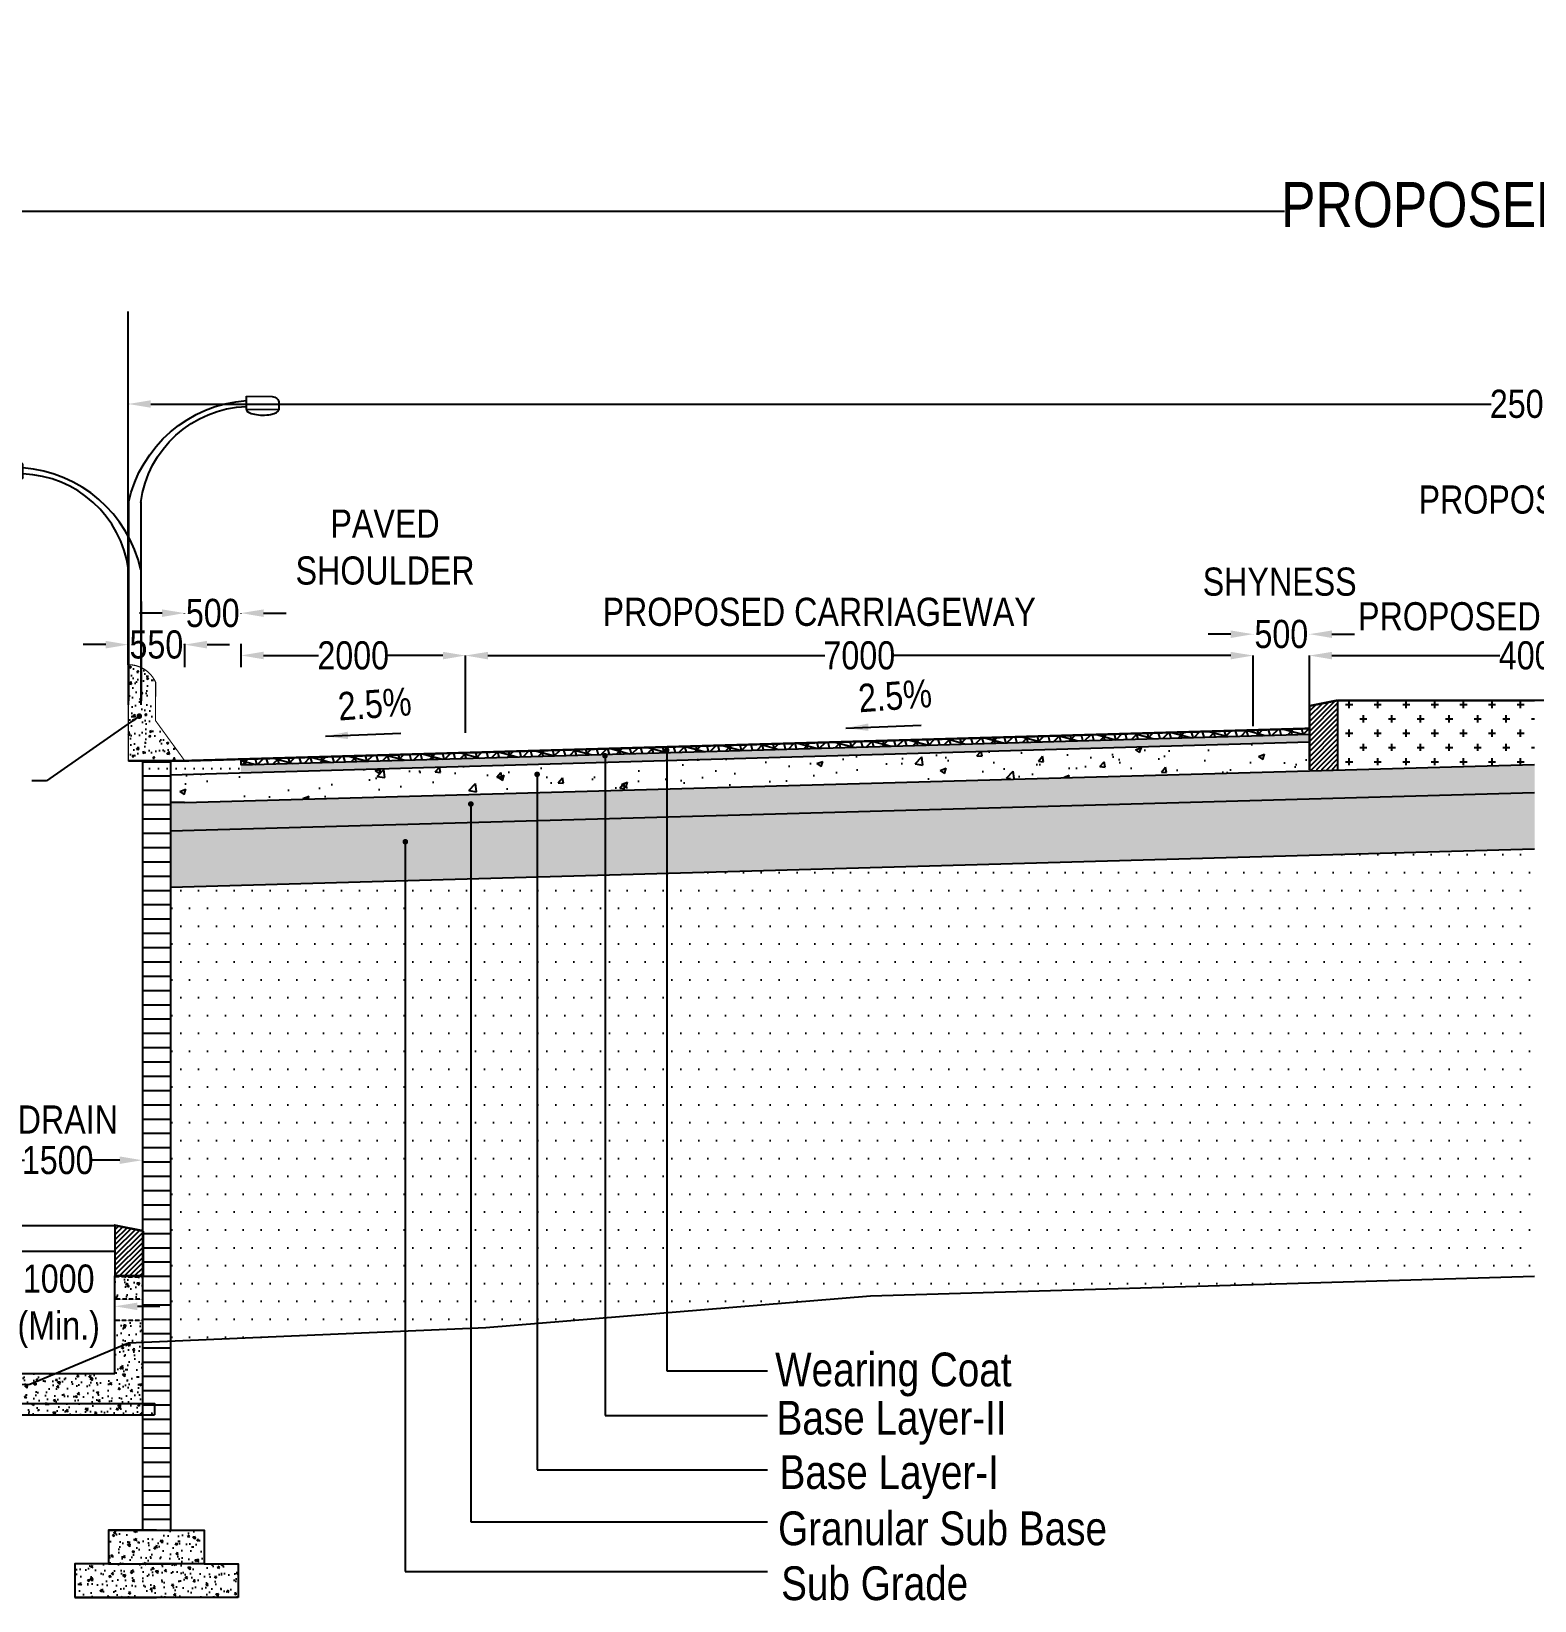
# Model space of a CAD drawing. Header units: millimetres. Extents: x 207528 to 778454, y -364692 to 101323.
# Drawn here: x 321605 to 334963, y -43230 to -29287 of the extents above; entities that cross this region are included whole.
import ezdxf

# ---------------------------------------------------------------- set-up
doc = ezdxf.new("R2010")
doc.units = ezdxf.units.MM
doc.linetypes.add('DASHED2', pattern=[0.375, 0.25, -0.125])
for name, color, linetype in [('Dim', 253, 'Continuous'), ('Dimension', 253, 'Continuous'), ('hatch', 253, 'Continuous')]:
    doc.layers.add(name, color=color, linetype=linetype)
doc.styles.add('DIM', font='ARIALN.TTF', dxfattribs={"height": 250})
doc.styles.add('STRIP PLAN STYLE', font='ARIALN.TTF')
doc.dimstyles.new('DIM', dxfattribs={"dimtxt": 250, "dimasz": 200, "dimexe": 0.18, "dimexo": 0.0625, "dimgap": 0.09, "dimtad": 0, "dimtih": 1, "dimtoh": 1, "dimdec": 0, "dimzin": 0, "dimdsep": 46, "dimtxsty": 'DIM', "dimcen": 0.09, "dimclrd": 256, "dimclrt": 7, "dimadec": 0, "dimazin": 0, "dimtfac": 1, "dimtdec": 0, "dimtofl": 0, "dimtmove": 0, "dimatfit": 3, "dimfxl": 1, "dimtolj": 1, "dimtzin": 0, "dimarcsym": 0})
doc.dimstyles.new('new', dxfattribs={"dimtxt": 150, "dimasz": 150, "dimexe": 100, "dimexo": 0.1, "dimgap": 0.09, "dimtad": 0, "dimtih": 1, "dimtoh": 1, "dimdec": 0, "dimzin": 0, "dimdsep": 46, "dimtxsty": 'DIM', "dimcen": 0.09, "dimclrd": 256, "dimclrt": 252, "dimadec": 0, "dimazin": 0, "dimtfac": 1, "dimtdec": 0, "dimtofl": 0, "dimtmove": 0, "dimatfit": 3, "dimfxl": 1, "dimtolj": 1, "dimtzin": 0, "dimlwd": -1, "dimarcsym": 0})
pattern_1 = [(0, (259114.41, -21627.63), (39.6875, 79.375), [0, -79.375])]

# ---------------------------------------------------------------- blocks, each defined once
blk = doc.blocks.new('*D289')
at = {"layer": 'Defpoints', "color": 0, "transparency": 16777216}
for p in [(325462, -34833), (325462, -35519), (332462, -35459)]:
    blk.add_point(p, dxfattribs=at)
at = {"layer": 'Dim', "color": 0, "lineweight": -2, "transparency": 16777216}
for p, q in [((325462, -35519), (325462, -34833)), ((332462, -35459), (332462, -34833))]:
    blk.add_line(p, q, dxfattribs=at)
at = {"layer": 'Dim', "lineweight": -2, "transparency": 16777216}
for p, q in [((325662, -34833), (328657, -34833)), ((332262, -34833), (329267, -34833))]:
    blk.add_line(p, q, dxfattribs=at)
at = {"layer": 'Dim', "transparency": 16777216}
for points in [[(325662, -34800), (325662, -34867), (325462, -34833)], [(332262, -34800), (332262, -34867), (332462, -34833)]]:
    blk.add_solid(points, dxfattribs=at)
at = {"layer": 'Dim', "color": 7, "transparency": 16777216, "insert": (328962, -34833), "char_height": 250, "attachment_point": 5, "style": 'DIM'}
blk.add_mtext('\\A1;7000', dxfattribs=at)
blk = doc.blocks.new('*D290')
at = {"layer": 'Defpoints', "color": 0, "transparency": 16777216}
for p in [(323468, -34832), (323468, -34832), (325462, -34833)]:
    blk.add_point(p, dxfattribs=at)
at = {"layer": 'Dim', "color": 0, "lineweight": -2, "transparency": 16777216}
for p, q in [((323468, -34833), (323468, -34833)), ((325462, -34834), (325462, -34834))]:
    blk.add_line(p, q, dxfattribs=at)
at = {"layer": 'Dim', "lineweight": -2, "transparency": 16777216}
for p, q in [((323668, -34833), (324158, -34833)), ((325262, -34833), (324773, -34833))]:
    blk.add_line(p, q, dxfattribs=at)
at = {"layer": 'Dim', "transparency": 16777216}
for points in [[(323668, -34799), (323668, -34866), (323468, -34832)], [(325262, -34800), (325262, -34867), (325462, -34833)]]:
    blk.add_solid(points, dxfattribs=at)
at = {"layer": 'Dim', "color": 7, "transparency": 16777216, "insert": (324465, -34833), "char_height": 250, "attachment_point": 5, "style": 'DIM'}
blk.add_mtext('\\A1;2000', dxfattribs=at)
blk = doc.blocks.new('*D291')
at = {"layer": 'Defpoints', "color": 0, "transparency": 16777216}
for p in [(322466, -34736), (322466, -34833), (322966, -34833)]:
    blk.add_point(p, dxfattribs=at)
at = {"layer": 'Dim', "lineweight": -2, "transparency": 16777216}
for p, q in [((322266, -34736), (322066, -34736)), ((323166, -34736), (323366, -34736))]:
    blk.add_line(p, q, dxfattribs=at)
at = {"layer": 'Dim', "color": 0, "lineweight": -2, "transparency": 16777216}
for p, q in [((322466, -34738), (322466, -34736)), ((322966, -34738), (322966, -34736))]:
    blk.add_line(p, q, dxfattribs=at)
at = {"layer": 'Dim', "transparency": 16777216}
for points in [[(322266, -34703), (322266, -34770), (322466, -34736)], [(323166, -34703), (323166, -34770), (322966, -34736)]]:
    blk.add_solid(points, dxfattribs=at)
at = {"layer": 'Dim', "color": 7, "transparency": 16777216, "insert": (322716, -34736), "char_height": 250, "attachment_point": 5, "style": 'DIM'}
blk.add_mtext('\\A1;550', dxfattribs=at)
blk = doc.blocks.new('*D292')
at = {"layer": 'Defpoints', "color": 0, "transparency": 16777216}
for p in [(332962, -34643), (332462, -34833), (332962, -34833)]:
    blk.add_point(p, dxfattribs=at)
at = {"layer": 'Dim', "lineweight": -2, "transparency": 16777216}
for p, q in [((332262, -34643), (332062, -34643)), ((333162, -34643), (333362, -34643))]:
    blk.add_line(p, q, dxfattribs=at)
at = {"layer": 'Dim', "color": 0, "lineweight": -2, "transparency": 16777216}
for p, q in [((332462, -34644), (332462, -34643)), ((332962, -34644), (332962, -34643))]:
    blk.add_line(p, q, dxfattribs=at)
at = {"layer": 'Dim', "transparency": 16777216}
for points in [[(332262, -34610), (332262, -34677), (332462, -34643)], [(333162, -34610), (333162, -34677), (332962, -34643)]]:
    blk.add_solid(points, dxfattribs=at)
at = {"layer": 'Dim', "color": 7, "transparency": 16777216, "insert": (332712, -34643), "char_height": 250, "attachment_point": 5, "style": 'DIM'}
blk.add_mtext('\\A1;500', dxfattribs=at)
blk = doc.blocks.new('*D296')
at = {"layer": 'Defpoints', "color": 0, "transparency": 16777216}
for p in [(322967, -34456), (322967, -34730), (323468, -34730)]:
    blk.add_point(p, dxfattribs=at)
at = {"layer": 'Dim', "lineweight": -2, "transparency": 16777216}
for p, q in [((322767, -34456), (322567, -34456)), ((323668, -34456), (323868, -34456))]:
    blk.add_line(p, q, dxfattribs=at)
at = {"layer": 'Dim', "color": 0, "lineweight": -2, "transparency": 16777216}
for p, q in [((322967, -34458), (322967, -34456)), ((323468, -34458), (323468, -34456))]:
    blk.add_line(p, q, dxfattribs=at)
at = {"layer": 'Dim', "transparency": 16777216}
for points in [[(322767, -34423), (322767, -34490), (322967, -34456)], [(323668, -34423), (323668, -34490), (323468, -34456)]]:
    blk.add_solid(points, dxfattribs=at)
at = {"layer": 'Dim', "color": 7, "transparency": 16777216, "insert": (323217, -34456), "char_height": 250, "attachment_point": 5, "style": 'DIM'}
blk.add_mtext('\\A1;500', dxfattribs=at)
blk = doc.blocks.new('*D280')
at = {"layer": 'Defpoints', "color": 0, "transparency": 16777216}
for p in [(332962, -34833), (332962, -35269), (336963, -35269)]:
    blk.add_point(p, dxfattribs=at)
at = {"layer": 'Dim', "color": 0, "lineweight": -2, "transparency": 16777216}
for p, q in [((332962, -35269), (332962, -34833)), ((336963, -35269), (336963, -34833))]:
    blk.add_line(p, q, dxfattribs=at)
at = {"layer": 'Dim', "lineweight": -2, "transparency": 16777216}
for p, q in [((333162, -34833), (334653, -34833)), ((336763, -34833), (335273, -34833))]:
    blk.add_line(p, q, dxfattribs=at)
at = {"layer": 'Dim', "transparency": 16777216}
for points in [[(333162, -34800), (333162, -34867), (332962, -34833)], [(336763, -34800), (336763, -34867), (336963, -34833)]]:
    blk.add_solid(points, dxfattribs=at)
at = {"layer": 'Dim', "color": 7, "transparency": 16777216, "insert": (334963, -34833), "char_height": 250, "attachment_point": 5, "style": 'DIM'}
blk.add_mtext('\\A1;4000', dxfattribs=at)
blk = doc.blocks.new('*D286')
at = {"layer": 'Defpoints', "color": 0, "transparency": 16777216}
for p in [(322466, -32214), (347459, -32308), (347459, -32598)]:
    blk.add_point(p, dxfattribs=at)
at = {"layer": 'Dim', "color": 0, "lineweight": -2, "transparency": 16777216}
for p, q in [((322466, -32597), (322466, -32598)), ((347459, -32597), (347459, -32598))]:
    blk.add_line(p, q, dxfattribs=at)
at = {"layer": 'Dim', "lineweight": -2, "transparency": 16777216}
for p, q in [((322666, -32598), (334576, -32598)), ((347259, -32598), (335350, -32598))]:
    blk.add_line(p, q, dxfattribs=at)
at = {"layer": 'Dim', "transparency": 16777216}
for points in [[(322666, -32565), (322666, -32631), (322466, -32598)], [(347259, -32565), (347259, -32631), (347459, -32598)]]:
    blk.add_solid(points, dxfattribs=at)
at = {"layer": 'Dim', "color": 7, "transparency": 16777216, "insert": (334963, -32598), "char_height": 250, "attachment_point": 5, "style": 'DIM'}
blk.add_mtext('\\A1;25000', dxfattribs=at)
blk = doc.blocks.new('*D287')
at = {"layer": 'Defpoints', "color": 0, "transparency": 16777216}
for p in [(304963, -30254), (364963, -30202), (364963, -30886)]:
    blk.add_point(p, dxfattribs=at)
at = {"layer": 'Dim', "color": 0, "lineweight": -2, "transparency": 16777216}
for p, q in [((304963, -30254), (304963, -30886)), ((364963, -30202), (364963, -30886))]:
    blk.add_line(p, q, dxfattribs=at)
at = {"layer": 'Dim', "lineweight": -2, "transparency": 16777216}
for p, q in [((305163, -30886), (332741, -30886)), ((364763, -30886), (340087, -30886))]:
    blk.add_line(p, q, dxfattribs=at)
at = {"layer": 'Dim', "transparency": 16777216}
for points in [[(305163, -30852), (305163, -30919), (304963, -30886)], [(364763, -30852), (364763, -30919), (364963, -30886)]]:
    blk.add_solid(points, dxfattribs=at)
at = {"layer": 'Dim', "color": 7, "transparency": 16777216, "insert": (336414, -30886), "char_height": 400, "attachment_point": 5, "style": 'STRIP PLAN STYLE'}
blk.add_mtext('\\A1;PROPOSED RIGHT OF WAY (60m)', dxfattribs=at)
blk = doc.blocks.new('*D293')
at = {"layer": 'Defpoints', "color": 0, "transparency": 16777216}
for p in [(322348, -40615), (321348, -41097), (322348, -41097)]:
    blk.add_point(p, dxfattribs=at)
at = {"layer": 'Dim', "lineweight": -2, "transparency": 16777216}
for p, q in [((321148, -40615), (320948, -40615)), ((322548, -40615), (322748, -40615))]:
    blk.add_line(p, q, dxfattribs=at)
at = {"layer": 'Dim', "color": 0, "lineweight": -2, "transparency": 16777216}
for p, q in [((321348, -40617), (321348, -40615)), ((322348, -40617), (322348, -40615))]:
    blk.add_line(p, q, dxfattribs=at)
at = {"layer": 'Dim', "transparency": 16777216}
for points in [[(321148, -40582), (321148, -40649), (321348, -40615)], [(322548, -40582), (322548, -40649), (322348, -40615)]]:
    blk.add_solid(points, dxfattribs=at)
at = {"layer": 'Dim', "color": 7, "transparency": 16777216, "insert": (321848, -40615), "char_height": 250, "attachment_point": 5, "style": 'DIM'}
blk.add_mtext('\\A1;1000 \\P(Min.)', dxfattribs=at)
blk = doc.blocks.new('*D304')
at = {"layer": 'Defpoints', "color": 0, "transparency": 16777216}
for p in [(321087, -39317), (322591, -39317), (322591, -39317)]:
    blk.add_point(p, dxfattribs=at)
at = {"layer": 'Dimension', "color": 0, "lineweight": -2, "transparency": 16777216}
for p, q in [((321087, -39317), (321087, -39317)), ((322591, -39317), (322591, -39317))]:
    blk.add_line(p, q, dxfattribs=at)
at = {"layer": 'Dimension', "lineweight": -2, "transparency": 16777216}
for p, q in [((321287, -39317), (321543, -39317)), ((322391, -39317), (322135, -39317))]:
    blk.add_line(p, q, dxfattribs=at)
at = {"layer": 'Dimension', "transparency": 16777216}
for points in [[(321287, -39284), (321287, -39350), (321087, -39317)], [(322391, -39284), (322391, -39350), (322591, -39317)]]:
    blk.add_solid(points, dxfattribs=at)
at = {"layer": 'Dimension', "color": 7, "transparency": 16777216, "insert": (321839, -39317), "char_height": 250, "width": 591.23, "attachment_point": 5, "style": 'DIM'}
blk.add_mtext('\\A1;1500', dxfattribs=at)
blk = doc.blocks.new('DDD')
for p, q in [((1867358, -106507), (1867129, -106509)), ((1867359, -106625), (1867358, -106507)), ((1867070, -106568), (1867071, -106627)), ((1867071, -106627), (1867359, -106625)), ((1868297, -107444), (1868295, -109214)), ((1868407, -107450), (1868407, -109214))]:
    blk.add_line(p, q)
for centre, major_axis, start_param, end_param in [((1867129, -106568), (41.7, 41.7), 0.793568, 2.364365), ((1867273, -107703), (-822, 822), 4.14637, 5.423964), ((1867323, -107580), (-343, 922), 4.488864, 5.890241)]:
    blk.add_ellipse(centre, major_axis=major_axis, ratio=1, start_param=start_param, end_param=end_param)
at = {"extrusion": (0, 0, -1)}
blk.add_ellipse((1867215, -106626), major_axis=(144, 1), ratio=0.331897, start_param=0, end_param=3.141593, dxfattribs=at)
blk = doc.blocks.new('DUAL LIGHT')
for p, q in [((1621822, -144545), (1621823, -144427)), ((1621823, -144427), (1622052, -144429)), ((1622110, -144547), (1621822, -144545)), ((1622110, -144488), (1622110, -144547)), ((1620774, -145370), (1620774, -146570)), ((1620884, -145364), (1620885, -146570))]:
    blk.add_line(p, q)
at = {"extrusion": (0, 0, -1)}
for centre, major_axis, start_param, end_param in [((1622052, -144487), (-41.7, 41.7), 0.793568, 2.364365), ((1621908, -145623), (822, 822), 4.14637, 5.423964), ((1621858, -145500), (343, 922), 4.488864, 5.890241)]:
    blk.add_ellipse(centre, major_axis=major_axis, ratio=1, start_param=start_param, end_param=end_param, dxfattribs=at)
blk.add_ellipse((1621966, -144546), major_axis=(-144, 1), ratio=0.331897, start_param=0, end_param=3.141593)
blk.add_blockref('DDD', (-247523, -37321))

msp = doc.modelspace()

# ---------------------------------------------------------------- hatches: boundary and pattern name
h = msp.add_hatch()
h.set_pattern_fill('GOST_GLASS', color=41, scale=5)
h.set_pattern_definition([(45, (259114.408, -103130.488), (42.426407, -4e-15), [25, -35]), (45, (259125.014, -103130.488), (42.426407, -4e-15), [10, -50]), (45, (259114.408, -103119.88), (42.426407, -4e-15), [10, -50])])
h.paths.add_polyline_path([(332962.5, -35601.1), (332962.5, -35531.1), (323467.9, -35804.5), (323467.9, -35873.7)])
at = {"ltscale": 0.1}
h = msp.add_hatch(dxfattribs=at)
h.set_pattern_fill('LINE', color=256, scale=40, style=0)
h.set_pattern_definition([(0, (260614.41, 42455.75), (0, 127), [])])
h.paths.add_polyline_path([(322841.4, -35768.5), (322591.4, -35768.5), (322591.4, -41152.3), (322841.4, -41113.4)])
h.paths.add_polyline_path([(322841.4, -41113.4), (322591.4, -41152.3), (322591.4, -42602.9), (322841.4, -42602.9)])
at = {"layer": 'Dim'}
h = msp.add_hatch(dxfattribs=at)
h.set_pattern_fill('AR-CONC', color=256)
h.set_pattern_definition([(50, (258614.28, 42418.25), (182.18467, -15.93909), [19.05, -209.55]), (355, (258614.28, 42418.25), (-35.24342, 191.05685), [15.24, -167.6406]), (100.45144, (258629.46, 42416.92), (146.94125, 175.11775), [16.19, -178.09024]), (46.1842, (258614.28, 42469.05), (271.07904, -42.04233), [28.575, -314.325]), (96.63556, (258636.87, 42465.55), (237.4041, 247.4261), [24.285, -267.1356]), (351.18415, (258614.28, 42469.05), (237.4041, 247.4261), [22.86, -251.4597]), (21, (258639.68, 42456.35), (151.6144, -102.2652), [19.05, -209.55]), (326, (258639.68, 42456.35), (61.80203, 184.18797), [15.24, -167.64]), (71.45144, (258652.32, 42447.83), (213.41642, 81.92277), [16.19, -178.08994]), (37.5, (258614.28, 42418.25), (3.088603, 84.55504), [0, -165.608, 0, -170.18, 0, -168.275]), (7.5, (258614.28, 42418.25), (66.81966, 100.180575), [0, -97.028, 0, -161.798, 0, -64.135]), (327.5, (258557.64, 42418.25), (135.590595, -5.728744), [0, -63.5, 0, -198.12, 0, -262.89]), (317.5, (258532.24, 42418.25), (148.12918, 25.42649), [0, -82.55, 0, -131.572, 0, -186.69])])
h.paths.add_polyline_path([(322709.3, -35070.1), (322702.7, -35056.4), (322683.2, -35024.3), (322666.1, -35002.9), (322641.6, -34978.7), (322601.8, -34950.1), (322568.9, -34933.9), (322536.2, -34923), (322497.9, -34915.9), (322466.4, -34914.4), (322466.4, -34972.4), (322466.4, -35768.5), (322967.7, -35756), (322709, -35412)])
h = msp.add_hatch(dxfattribs=at)
h.set_pattern_fill('ANSI31', color=256, scale=10)
h.set_pattern_definition([(45, (259114.408, 42455.753), (-22.45064, 22.45064), [])])
h.paths.add_polyline_path([(333212.5, -35481), (333212.3, -35231.1), (332962.5, -35280.7), (332962.5, -35481), (332962.5, -35851.2), (333212.5, -35845)])
h = msp.add_hatch(dxfattribs=at)
h.set_pattern_fill('AR-CONC', color=256, scale=3)
h.set_pattern_definition([(50, (259114.4, -21627.63), (546.554, -47.8173), [57.15, -628.65]), (355, (259114.4, -21627.6), (-105.7303, 573.1705), [45.72, -502.9218]), (100.45144, (259159.95, -21631.6), (440.8237, 525.3533), [48.57, -534.2707]), (46.1842, (259114.4, -21475.2), (813.237, -126.127), [85.725, -942.975]), (96.6356, (259182.2, -21485.7), (712.212, 742.278), [72.855, -801.407]), (351.1842, (259114.4, -21475.2), (712.212, 742.278), [68.58, -754.379]), (21, (259190.6, -21513.33), (454.8432, -306.7956), [57.15, -628.65]), (326, (259190.6, -21513.3), (185.406, 552.564), [45.72, -502.92]), (71.45144, (259228.5, -21538.9), (640.2493, 245.7683), [48.57, -534.27]), (37.5, (259114.4, -21627.63), (9.2658, 253.6651), [0, -496.824, 0, -510.54, 0, -504.825]), (7.5, (259114.4, -21627.63), (200.459, 300.5417), [0, -291.084, 0, -485.394, 0, -192.405]), (327.5, (258944.48, -21627.63), (406.7718, -17.18623), [0, -190.5, 0, -594.36, 0, -788.67]), (317.5, (258868.28, -21627.63), (444.3875, 76.2795), [0, -247.65, 0, -394.716, 0, -560.07])])
h.paths.add_polyline_path([(332962.5, -35601.1), (322841.4, -35891.7), (322841.4, -36027.6), (322841.4, -36138.6), (332962.5, -35851.2)])
h = msp.add_hatch(dxfattribs=at)
h.set_pattern_fill('ANSI31', color=256, scale=10)
h.set_pattern_definition([(45, (204015.36, -53692.65), (-22.45064, 22.45064), [])])
edge = h.paths.add_edge_path()
edge.add_line((322598.3, -39945.6), (322348.3, -39895.9))
edge.add_line((322348.3, -39895.9), (322348.1, -39974.3))
edge.add_line((322348.1, -39974.3), (322348.1, -40344.6))
edge.add_line((322348.1, -40344.6), (322597.9, -40344.6))
edge.add_line((322597.9, -40344.6), (322597.6, -39945.5))
at = {"layer": 'hatch'}
h = msp.add_hatch(dxfattribs=at)
h.set_pattern_fill('CROSS', color=61, scale=20)
h.set_pattern_definition([(0, (259114.41, 42455.75), (127, 127), [63.5, -190.5]), (90, (259146.16, 42424), (-127, 127), [63.5, -190.5])])
h.paths.add_polyline_path([(334962.8, -35231), (333212.3, -35231.1), (333212.3, -35481.1), (333212.5, -35845), (334962.8, -35801.2)])
h = msp.add_hatch(dxfattribs=at)
h.set_pattern_fill('NET3', color=256, scale=30, angle=45)
h.set_pattern_definition([(45, (259114.41, -103130.49), (-67.35192, 67.35192), []), (105, (259114.41, -103130.49), (-92.004435, -24.65251), []), (165, (259114.41, -103130.49), (-24.65251, -92.004435), [])])
h.paths.add_polyline_path([(332962.5, -35531.1), (332962.5, -35481.1), (323467.9, -35754.5), (323467.9, -35804.5)])
h = msp.add_hatch(dxfattribs=at)
h.set_pattern_fill('DOTS', scale=50)
h.set_pattern_definition(pattern_1)
h.paths.add_polyline_path([(323467.9, -35754.5), (322591.7, -35768.5), (322591.4, -35774.6), (322591.4, -35903.3), (323468.5, -35873.7)])
h = msp.add_hatch(dxfattribs=at)
h.set_pattern_fill('GRAVEL', color=11, scale=25)
h.set_pattern_definition([(228.01279, (259571.61, -20992.626), (-5080, -5715), [85.4304, -8457.621]), (184.96974, (259514.458, -21056.126), (7619.999997, 635.000036), [146.601, -14513.5122]), (132.510447, (259368.408, -21068.826), (6350.000003, -6984.999998), [103.3704, -10233.6807]), (267.27369, (259120.758, -21227.576), (635.000001, 12700), [133.501, -13216.6094]), (292.833654, (259114.408, -21360.926), (-3175, 7620), [130.9084, -12959.952]), (357.27369, (259165.208, -21481.576), (-12700, 635.000001), [133.501, -13216.6094]), (37.69424, (259298.558, -21487.926), (-8254.9999996, -6350.0000005), [176.5484, -17478.279]), (72.25533, (259438.258, -21379.976), (4445.000001, 13969.9999996), [166.68, -16501.314]), (121.429566, (259489.058, -21221.226), (-5080.000001, 8255), [133.9532, -13261.3864]), (175.23636, (259419.21, -21106.926), (6985, -635), [152.9283, -7493.484]), (222.397438, (259266.808, -21094.226), (-7620, -6985), [197.7695, -19579.193]), (138.814075, (259749.41, -21233.926), (-4445, 3810), [67.501, -6682.6415]), (171.469234, (259698.608, -21189.476), (8255, -1269.999999), [128.4205, -12713.6597]), (225, (259571.6, -21170.43), (-9e-14, -635), [89.8023, -808.2233]), (203.19859, (259527.16, -21094.23), (3175, 1270), [48.3603, -4787.6556]), (291.80141, (259482.71, -21113.28), (-635, 1905), [68.3914, -3351.188]), (30.96376, (259508.11, -21176.78), (1905, 1270), [111.08, -3591.5745]), (161.56505, (259603.36, -21119.63), (1270, -635), [80.322, -1927.7245]), (16.38954, (259114.408, -21113.276), (6350, 1905), [112.522, -11139.7067]), (70.346176, (259222.358, -21081.526), (-2540, -6985), [94.3997, -9345.554]), (293.19859, (259603.36, -20992.63), (-1270, 3175), [96.72, -4739.296]), (343.61046, (259641.458, -21081.526), (-6350, 1905), [112.522, -11139.7067]), (339.44395, (259114.41, -21506.98), (-3175, 1270), [108.509, -5316.9336]), (294.77514, (259216.008, -21545.076), (-3175.000004, 6984.999998), [90.918, -9000.8983]), (66.80141, (259609.71, -21627.63), (1270, 3175), [96.72, -4739.296]), (17.354025, (259647.808, -21538.726), (-8255, -2540), [106.4457, -10538.094]), (69.44395, (259298.56, -21627.63), (-1270, -3175), [54.2544, -5371.188]), (101.30993, (259571.61, -21627.63), (-635, 2540), [32.3787, -3205.4987]), (165.96376, (259565.26, -21595.88), (1905, -635), [130.9084, -2487.2636]), (186.009006, (259438.258, -21564.126), (6350, 635), [121.3167, -12010.341]), (303.69007, (259508.1, -21233.93), (-635, 1270), [91.581, -2197.944]), (353.157227, (259558.908, -21310.126), (10795, -1269.9999994), [159.889, -15829.0023]), (60.9454, (259717.66, -21329.176), (-2540, -4445), [65.377, -6472.348]), (90, (259749.4, -21272), (-635, 635), [38.1, -596.9]), (120.25644, (259425.558, -21545.076), (2540, -4445), [88.2167, -8733.485]), (48.01279, (259381.11, -21468.876), (5080, 5715), [170.8607, -8372.1905]), (0, (259495.4, -21341.9), (635, 635), [165.1, -469.9]), (325.304846, (259660.508, -21341.876), (6350.000002, -4444.999997), [100.4024, -9939.829]), (254.0546, (259743.06, -21399.03), (-635, -2540), [92.4573, -4530.4125]), (207.645975, (259717.658, -21487.926), (-12065, -6349.999999), [150.5363, -14903.116]), (175.42608, (259584.308, -21557.776), (-8255, 635), [159.2574, -15766.4616])])
h.paths.add_polyline_path([(334962.1, -36051.3), (334962.1, -35801.2), (322841.4, -36138.6), (322841.4, -36222.7), (322841.4, -36391.8)])
h = msp.add_hatch(dxfattribs=at)
h.set_pattern_fill('DOTS', color=25, scale=50)
h.set_pattern_definition(pattern_1)
h.paths.add_polyline_path([(334962.1, -36051.3), (322841.4, -36391.8), (322841.4, -36892), (334962.1, -36551.5)])
h = msp.add_hatch(dxfattribs=at)
h.set_pattern_fill('DOTS', scale=100)
h.set_pattern_definition([(0, (259114.4, 42455.75), (79.375, 158.75), [0, -158.75])])
h.paths.add_polyline_path([(334962.1, -36551.5), (322841.4, -36892), (322841.4, -40922.4), (323574.7, -40891.3), (325643.8, -40803.7), (329060.9, -40520.7), (334962.1, -40346.3)])
h = msp.add_hatch(dxfattribs=at)
h.set_pattern_fill('AR-CONC', color=256, angle=90)
h.set_pattern_definition([(140, (204015.36, -53692.65), (15.93909, 182.18467), [19.05, -209.55]), (85, (204015.36, -53692.65), (-191.05685, -35.24342), [15.24, -167.64058]), (190.45144, (204016.69, -53677.47), (-175.11775, 146.94125), [16.19, -178.09024]), (136.1842, (203964.56, -53692.65), (42.04233, 271.07904), [28.575, -314.325]), (186.63556, (203968.06, -53670.06), (-247.4261, 237.40413), [24.285, -267.1356]), (81.18415, (203964.56, -53692.65), (-247.4261, 237.40413), [22.85997, -251.4597]), (111, (203977.26, -53667.25), (102.2652, 151.6144), [19.05, -209.55]), (56, (203977.26, -53667.25), (-184.18797, 61.80203), [15.24, -167.64]), (161.45145, (203985.78, -53654.62), (-81.92277, 213.41642), [16.19, -178.08994]), (127.5, (204015.36, -53692.65), (-84.55504, 3.088603), [0, -165.608, 0, -170.18, 0, -168.275]), (97.5, (204015.36, -53692.65), (-100.180575, 66.81966), [0, -97.028, 0, -161.798, 0, -64.135]), (57.5, (204015.36, -53749.29), (5.728744, 135.590595), [0, -63.5, 0, -198.12, 0, -262.89]), (47.5, (204015.36, -53774.69), (-25.42649, 148.12918), [0, -82.55, 0, -131.572, 0, -186.69])])
h.paths.add_polyline_path([(322592.1, -40741.6), (322348.1, -40741.7), (322348.1, -41212.1), (321348.1, -41212.1), (321347.8, -40742.2), (321097.9, -40736), (321097.9, -41479.7), (322591.9, -41479.7)])
h.paths.add_polyline_path([(321348.1, -40344.6), (321098.1, -40344.6), (321098.9, -40525.5), (321345.3, -40531.7)])
h.paths.add_polyline_path([(322592.1, -40344.6), (322348.1, -40344.6), (322348.1, -40552.6), (322592.1, -40552.6)])
h.paths.add_polyline_path([(322698.1, -41479.7), (322620.5, -41479.7), (322592.1, -41479.7), (322591.9, -41479.7), (321097.9, -41479.7), (320993.6, -41477.3), (320998.1, -41579.7), (322698.1, -41579.7)])
h = msp.add_hatch(dxfattribs=at)
h.set_pattern_fill('AR-CONC', color=256, angle=90)
h.set_pattern_definition([(140, (260989.41, 42455.75), (15.93909, 182.18467), [19.05, -209.55]), (85, (260989.4, 42455.75), (-191.05685, -35.24342), [15.24, -167.6406]), (190.45144, (260990.74, 42470.93), (-175.11775, 146.94125), [16.19, -178.09024]), (136.1842, (260938.6, 42455.75), (42.04233, 271.07904), [28.575, -314.325]), (186.63556, (260942.1, 42478.34), (-247.4261, 237.40413), [24.285, -267.1356]), (81.18415, (260938.6, 42455.75), (-247.4261, 237.4041), [22.86, -251.4597]), (111, (260951.31, 42481.15), (102.2652, 151.6144), [19.05, -209.55]), (56, (260951.3, 42481.15), (-184.18797, 61.80203), [15.24, -167.64]), (161.45145, (260959.83, 42493.79), (-81.92277, 213.41642), [16.19, -178.08994]), (127.5, (260989.41, 42455.75), (-84.55504, 3.088603), [0, -165.608, 0, -170.18, 0, -168.275]), (97.5, (260989.41, 42455.75), (-100.180575, 66.81966), [0, -97.028, 0, -161.798, 0, -64.135]), (57.5, (260989.41, 42399.11), (5.728744, 135.590595), [0, -63.5, 0, -198.12, 0, -262.89]), (47.5, (260989.41, 42373.71), (-25.42649, 148.12918), [0, -82.55, 0, -131.572, 0, -186.69])])
h.paths.add_polyline_path([(323141.4, -42602.9), (322291.4, -42602.9), (322291.4, -42902.9), (322716.4, -42902.9), (322841.4, -42902.9), (323141.4, -42902.9)])
h.paths.add_polyline_path([(323441.4, -42902.9), (323141.4, -42902.9), (322841.4, -42902.9), (322716.4, -42902.9), (322291.4, -42902.9), (321991.4, -42902.9), (321991.4, -43202.9), (323441.4, -43202.9)])

# ---------------------------------------------------------------- linework, layer by layer
for p, q in [((322591.4, -35768.5), (322591.4, -42602.9)), ((322841.4, -35768.5), (322841.4, -42602.9)), ((322841.4, -36892), (334962.1, -36551.5)), ((322348.1, -41212.1), (322348.1, -40344.6)), ((321348.1, -41212.1), (322348.1, -41212.1)), ((321098.1, -41479.7), (322598.1, -41479.7)), ((320998.1, -41579.7), (322698.1, -41579.7))]:
    msp.add_line(p, q)
at = {"const_width": 10}
msp.add_lwpolyline([(322709.3, -35070.1, 0.2994805), (322466.4, -34914.4), (322466.4, -35768.5), (322968.1, -35768.5), (322709, -35412), (322709.3, -35070.1), (322702.7, -35056.4), (322683.2, -35024.3), (322666.1, -35002.9), (322641.6, -34978.7), (322601.8, -34950.1), (322568.9, -34933.9), (322536.2, -34923), (322497.9, -34915.9), (322466.4, -34914.4)], format="xyb", dxfattribs=at)
for points, const_width in [([(333212.3, -35231.1), (332962.3, -35280.8), (332962.3, -35280.8)], 20), ([(332962.3, -35481.1), (332962.3, -35280.8)], 20), ([(333212.3, -35231.1), (334962.5, -35231)], 20), ([(333212.3, -35481.1), (333212.3, -35231.1)], 20), ([(336713.2, -35231.1), (334963.1, -35231)], 20), ([(332962.2, -35481.1), (322966.4, -35768.5)], 20), ([(332962.5, -35481), (332962.5, -35851.2)], 20), ([(333212.5, -35481), (333212.5, -35845)], 20), ([(322966.4, -35768.5), (322466.4, -35768.5)], 20), ([(322591.3, -40021.1), (322591.3, -40385)], 10)]:
    msp.add_lwpolyline(points, dxfattribs=dict(const_width=const_width))
for points in [[(332962.5, -35481), (332962.5, -35231)], [(333212.3, -35231.1), (334962.5, -35231)], [(323467.9, -35804.5), (332962.5, -35531.1)], [(322841.4, -35891.7), (332962.5, -35601.1)], [(322966.4, -36138.6), (334962.1, -35801.2)], [(322841.4, -36391.8), (334962.1, -36051.3)], [(322966.4, -36138.6), (322841.4, -36138.6)], [(321348, -39897.5), (322348.3, -39895.9)], [(321348.1, -40125.9), (322348.3, -40125.9)], [(322591.3, -40071.6), (322591.3, -41021.6)], [(322592.1, -40274), (322592.1, -41479.7)], [(322598.1, -41479.7), (322698.1, -41479.7), (322698.1, -41579.7)], [(322591.4, -42602.9), (322291.4, -42602.9), (322291.4, -42902.9)], [(322291.4, -42602.9), (323141.4, -42602.9), (323141.4, -42902.9)], [(322291.4, -42902.9), (321991.4, -42902.9), (321991.4, -43202.9)], [(322291.4, -42902.9), (322716.4, -42902.9)], [(323141.4, -42902.9), (322716.4, -42902.9)], [(322716.4, -42902.9), (322841.4, -42902.9)], [(323141.4, -42902.9), (323441.4, -42902.9), (323441.4, -43202.9)], [(323441.4, -43202.9), (321991.4, -43202.9)]]:
    msp.add_lwpolyline(points)
msp.add_lwpolyline([(322598.3, -39945.6, 20, 20, 0), (322598.3, -39945.6, 20, 20, 0), (322348.3, -39895.9, 20, 20, 0), (322348.1, -39974.3, 20, 20, 0), (322348.1, -40344.6, 20, 20, 0), (322597.9, -40344.6, 20, 20, 0), (322597.6, -39945.5, 0, 0, 0)], format="xyseb")
at = {"linetype": 'DASHED2', "ltscale": 2}
for points in [[(322592.1, -40358.6), (322342.1, -40352.3)], [(322591.3, -40552.6), (322348.1, -40552.6)], [(322592.1, -40741.6), (322348.1, -40741.5)]]:
    msp.add_lwpolyline(points, dxfattribs=at)
at = {"layer": 'Dim'}
for points in [[(322466.4, -34914.4), (322466.4, -31776.3)], [(322466.4, -34730.7), (322466.4, -34935.3)], [(322966.4, -34730.6), (322966.4, -34935.1)], [(322966.5, -34730.4), (322966.5, -34934.9)], [(323467.9, -34730.2), (323467.9, -34934.7)], [(323467.9, -34730.6), (323467.9, -34935.1)], [(322841.4, -35768.5), (322591.4, -35768.5)], [(323467.9, -35754.5), (323467.9, -35804.5)], [(322716.4, -42602.9), (322591.4, -42602.9)], [(322716.4, -42602.9), (322841.4, -42602.9)], [(322716.4, -42902.9), (322591.4, -42902.9)], [(321991.4, -43202.9), (322716.4, -43202.9)]]:
    msp.add_lwpolyline(points, dxfattribs=at)
at = {"layer": 'Dimension', "linetype": 'Continuous', "ltscale": 10, "flags": 128}
msp.add_lwpolyline([(311189.7, -41594.1), (312711.6, -41357.1), (314501.9, -41076.2), (316751.8, -41121.1), (317743.9, -41241.6), (319109.9, -41328.4), (321592.2, -41307.8), (322467.3, -40938.2), (325643.8, -40803.7), (329060.9, -40520.7), (334962.1, -40346.3)], dxfattribs=at)

# ---------------------------------------------------------------- block references
at = {"xscale": -1}
msp.add_blockref('DUAL LIGHT', (1943351.7, 111298.3), dxfattribs=at)

# ---------------------------------------------------------------- texts
at = {"layer": 'Dim', "color": 7, "char_height": 250, "attachment_point": 5, "style": 'DIM'}
for s, insert in [('PROPOSED C', (334885.9, -33448.7)), ('PAVED \\PSHOULDER', (324748, -33870.6)), ('SHYNESS', (332697.3, -34178)), ('PROPOSED CARRIAGEWAY', (328605.5, -34446.1)), ('PROPOSED MEDIAN', (334801.9, -34485.9))]:
    msp.add_mtext_dynamic_manual_height_columns(s, width=5325.312, gutter_width=1250, heights=[0], dxfattribs=dict(at, insert=insert))
at = {"layer": 'Dim', "color": 7, "char_height": 250, "attachment_point": 5, "rotation": 4.21364, "style": 'DIM'}
for insert in [(324655.5, -35264.1), (329279.3, -35191.2)]:
    msp.add_mtext_dynamic_manual_height_columns('2.5%', width=5325.312, gutter_width=1250, heights=[0], dxfattribs=dict(at, insert=insert))
at = {"layer": 'Dim', "insert": (321929.4, -38955.6), "char_height": 250, "attachment_point": 5, "style": 'DIM'}
msp.add_mtext_dynamic_manual_height_columns('DRAIN', width=5325.312, gutter_width=1250, heights=[0], dxfattribs=at)
at = {"layer": 'Dimension', "color": 7, "char_height": 300, "attachment_point": 4, "style": 'DIM'}
for s, insert in [('\\A1;Wearing Coat  ', (328214.2, -41221.6)), ('\\A1;Base Layer-II', (328227.1, -41650.3)), ('\\A1;Base Layer-I', (328253.8, -42133.2)), ('\\A1;Granular Sub Base ', (328240.4, -42590)), ('\\A1;Sub Grade', (328267.6, -43077.9))]:
    msp.add_mtext(s, dxfattribs=dict(at, insert=insert))

# ---------------------------------------------------------------- dimensions: what is measured, and where the dimension line sits
at = {"layer": 'Dim'}
dim = msp.add_linear_dim(base=(364962.8, -30885.8), p1=(304962.8, -30254.4), p2=(364962.8, -30201.9), text='PROPOSED RIGHT OF WAY (60m)', dimstyle='DIM', override={"dimtxt": 400, "dimtxsty": 'STRIP PLAN STYLE'}, dxfattribs=at)
dim.commit()
dim.dimension.update_dxf_attribs({"geometry": '*D287', "text_midpoint": (336414, -30885.8), "dimtype": 160})
dim = msp.add_linear_dim(base=(347459.1, -32598.1), p1=(322466.4, -32213.8), p2=(347459.1, -32307.5), text='25000', dimstyle='DIM', override={"dimfxl": 1.25, "dimfxlon": 1}, dxfattribs=at)
dim.commit()
dim.dimension.update_dxf_attribs({"geometry": '*D286', "text_midpoint": (334962.8, -32598.1)})
dim = msp.add_aligned_dim(p1=(323467.9, -34730.2), p2=(322966.5, -34730.2), distance=-273.9, text='500', dimstyle='DIM', override={"dimfxl": 1.25, "dimfxlon": 1}, dxfattribs=at)
dim.commit()
dim.dimension.update_dxf_attribs({"geometry": '*D296', "text_midpoint": (323217.2, -34456.3)})
for base, p1, p2, angle, text, picture, middle in [((322466.4, -34736.5), (322966.4, -34833), (322466.4, -34833), 180, '550', '*D291', (322716.4, -34736.5)), ((322347.7, -40615.3), (321347.7, -41096.8), (322347.7, -41096.8), 0, '1000 \\P(Min.)', '*D293', (321847.7, -40615.3))]:
    dim = msp.add_linear_dim(base=base, p1=p1, p2=p2, angle=angle, text=text, dimstyle='DIM', override={"dimfxl": 1.25, "dimfxlon": 1}, dxfattribs=at)
    dim.commit()
    dim.dimension.update_dxf_attribs({"geometry": picture, "text_midpoint": middle, "dimtype": 161})
dim = msp.add_aligned_dim(p1=(332462.3, -34833.3), p2=(332962.3, -34833.3), distance=190.1, dimstyle='DIM', override={"dimfxl": 1.25, "dimfxlon": 1}, dxfattribs=at)
dim.commit()
dim.dimension.update_dxf_attribs({"geometry": '*D292', "text_midpoint": (332712.3, -34643.2)})
dim = msp.add_aligned_dim(p1=(325462.3, -34833.5), p2=(323467.9, -34832.5), distance=0, text='2000', dimstyle='DIM', dxfattribs=at)
dim.commit()
dim.dimension.update_dxf_attribs({"geometry": '*D290', "text_midpoint": (324465.1, -34833)})
dim = msp.add_linear_dim(base=(325462.3, -34833.5), p1=(332462.3, -35458.7), p2=(325462.3, -35519.2), dimstyle='DIM', dxfattribs=at)
dim.commit()
dim.dimension.update_dxf_attribs({"geometry": '*D289', "text_midpoint": (328962.3, -34833.5)})
dim = msp.add_linear_dim(base=(332962.3, -34833.2), p1=(336963.2, -35268.6), p2=(332962.3, -35268.6), angle=180.00006, text='4000', dimstyle='DIM', dxfattribs=at)
dim.commit()
dim.dimension.update_dxf_attribs({"geometry": '*D280', "text_midpoint": (334962.8, -34833.2), "dimtype": 161})
at = {"layer": 'Dimension'}
dim = msp.add_aligned_dim(p1=(321086.8, -39317.2), p2=(322591.4, -39316.8), distance=0, text='1500', dimstyle='DIM', dxfattribs=at)
dim.commit()
dim.dimension.update_dxf_attribs({"geometry": '*D304', "text_midpoint": (321839.1, -39317)})

# ---------------------------------------------------------------- leaders
at = {"layer": 'Dim'}
for points in [[(324218.3, -35550.3), (324887.8, -35524.1)], [(328842.1, -35477.4), (329511.6, -35451.2)]]:
    msp.add_leader(points, dimstyle='DIM', dxfattribs=at)
at = {"layer": 'Dimension'}
for points in [[(322564.4, -35371.5), (321738.3, -35945.2), (321609.4, -35945.2)], [(327250.5, -35676.2), (327250.5, -41188.6), (328145.1, -41188.6)], [(326702.4, -35723.6), (326702.4, -41585.9), (328145.1, -41585.9)], [(326099.3, -35888.5), (326099.3, -42066.9), (328145.1, -42066.9)], [(325510.2, -36152.2), (325510.2, -42529.7), (328145.1, -42529.7)], [(324928.1, -36487.5), (324928.1, -42971.7), (328145.1, -42971.7)]]:
    msp.add_leader(points, dimstyle='new', override={"dimasz": 50, "dimclrd": 256, "dimldrblk": 'Dot'}, dxfattribs=at)

doc.saveas('drawing.dxf')
